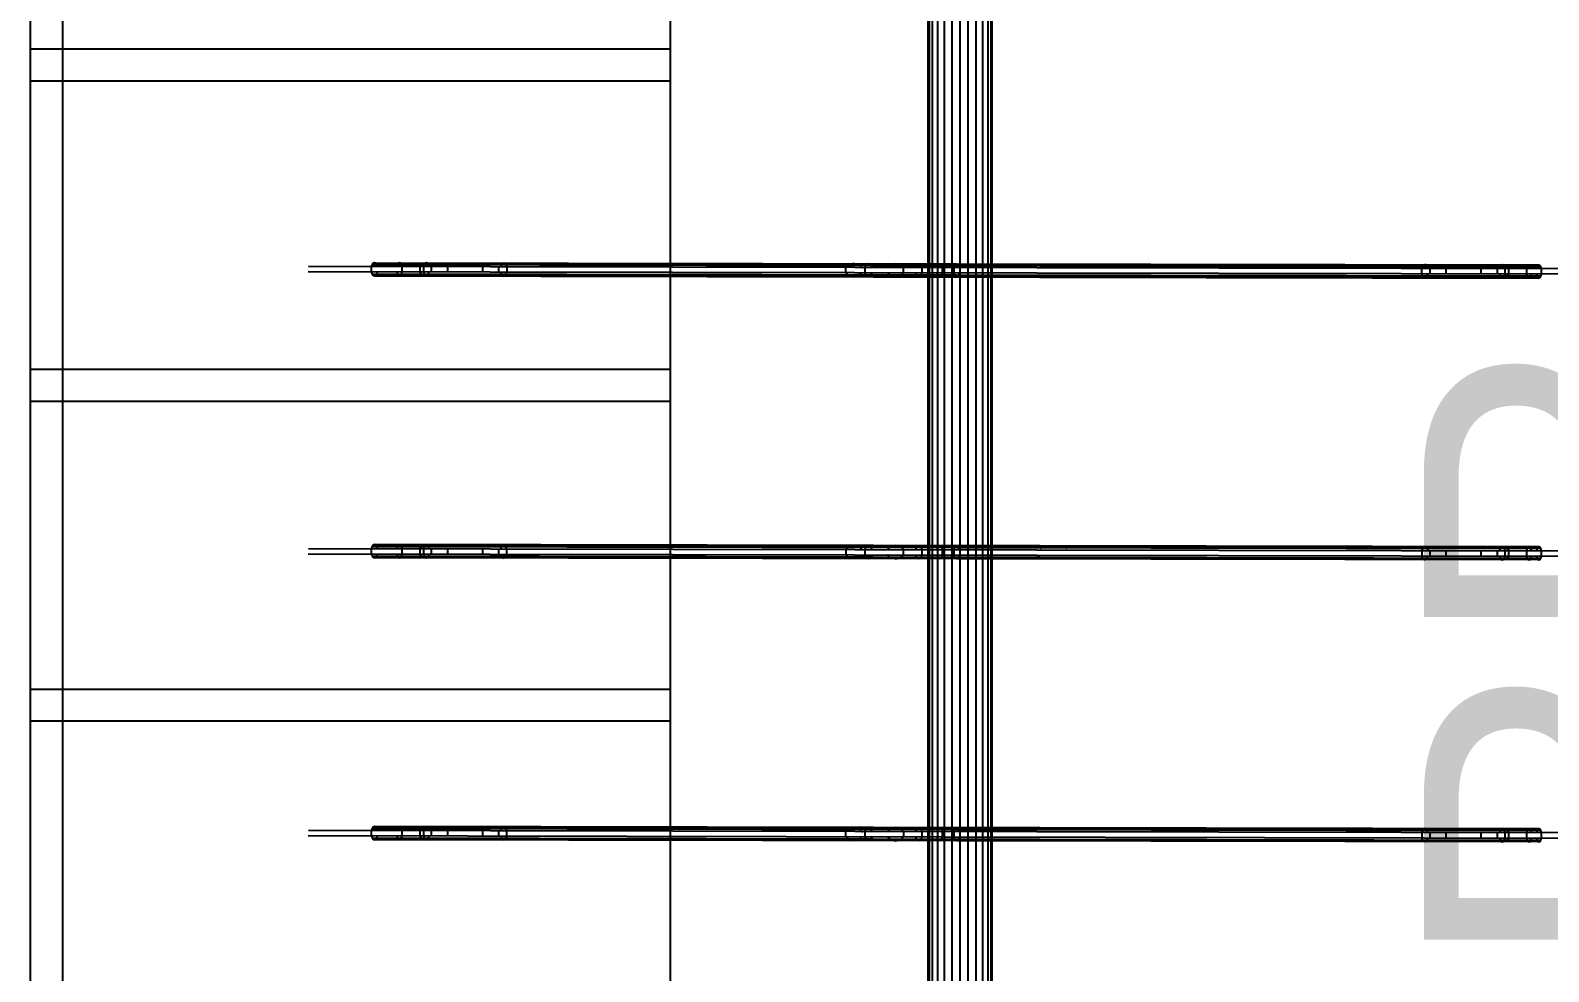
# Model space of a CAD drawing. Header units: inches. Extents: x 0 to 54693, y 0 to 31146.
# Drawn here: x 50653.2 to 51127.7, y 16758.7 to 17052.8 of the extents above; entities that cross this region are included whole.
import ezdxf

# ---------------------------------------------------------------- set-up
doc = ezdxf.new("R2010")
doc.units = ezdxf.units.IN
doc.header["$MEASUREMENT"] = 0
doc.layers.add('Added', color=3, linetype='Continuous')
doc.styles.get("Standard").update_dxf_attribs({"font": 'arial.ttf'})

msp = doc.modelspace()

# ---------------------------------------------------------------- linework, layer by layer
at = {"layer": 'Added', "linetype": 'Continuous', "lineweight": -2, "ltscale": 0.18}
for p, q in [((50653.23, 13843.54), (50653.23, 18243.35)), ((50663.23, 17332.65), (50663.23, 16352.94)), ((50853.23, 16352.94), (50853.23, 17332.65)), ((50933.73, 16372.88), (50933.73, 17327.02)), ((50934.07, 17327.02), (50934.07, 16372.88)), ((50935.07, 17327.02), (50935.07, 16372.88)), ((50936.66, 17327.02), (50936.66, 16372.88)), ((50938.73, 17327.02), (50938.73, 16372.88)), ((50941.14, 17327.02), (50941.14, 16372.88)), ((50943.73, 16372.88), (50943.73, 17327.02)), ((50946.32, 16372.88), (50946.32, 17327.02)), ((50948.73, 16372.88), (50948.73, 17327.02)), ((50950.8, 17327.02), (50950.8, 16372.88)), ((50952.39, 17327.02), (50952.39, 16372.88)), ((50953.39, 17327.02), (50953.39, 16372.88)), ((50953.73, 16372.88), (50953.73, 17327.02)), ((50853.23, 17046.91), (50653.23, 17046.91)), ((50853.23, 17036.91), (50653.23, 17036.91)), ((50760.36, 16980.02), (50760.02, 16979.59)), ((50760.75, 16980.17), (50760.36, 16980.02)), ((51124.96, 16979.33), (50760.36, 16980.02)), ((50761.13, 16980.02), (50760.75, 16980.17)), ((50760.75, 16980.17), (51124.64, 16979.48)), ((50761.47, 16979.59), (50761.13, 16980.02)), ((50768.25, 16980), (50767.97, 16979.57)), ((50768.58, 16980.15), (50768.25, 16980)), ((50768.9, 16980), (50768.58, 16980.15)), ((50769.18, 16979.57), (50768.9, 16980)), ((50775.1, 16979.56), (50775.13, 16979.99)), ((50775.13, 16979.99), (50775.17, 16980.14)), ((50775.17, 16980.14), (50775.2, 16979.99)), ((50775.2, 16979.99), (50775.23, 16979.56)), ((50776.63, 16979.99), (50776.31, 16979.56)), ((50776.99, 16980.14), (50776.63, 16979.99)), ((50777.35, 16979.99), (50776.99, 16980.14)), ((50777.67, 16979.56), (50777.35, 16979.99)), ((50801.18, 16980.09), (50800.82, 16979.94)), ((50801.54, 16979.94), (50801.18, 16980.09)), ((51150.06, 16976.56), (50740.08, 16977.33)), ((51150.07, 16978.2), (50740.09, 16978.97)), ((50759.77, 16978.93), (50759.76, 16977.29)), ((50759.76, 16977.29), (50760, 16976.63)), ((50760.02, 16979.59), (50759.77, 16978.93)), ((51125.22, 16975.95), (50760, 16976.63)), ((50760, 16976.63), (50760.34, 16976.2)), ((50760.02, 16979.59), (51125.23, 16978.9)), ((50760.34, 16976.2), (51124.94, 16975.52)), ((50760.34, 16976.2), (50760.72, 16976.05)), ((50760.72, 16976.05), (50761.11, 16976.2)), ((50760.72, 16976.05), (51124.62, 16975.37)), ((50761.11, 16976.2), (50761.45, 16976.63)), ((50761.45, 16976.63), (50761.7, 16977.29)), ((50761.71, 16978.93), (50761.47, 16979.59)), ((50767.75, 16977.27), (50767.95, 16976.62)), ((50767.97, 16979.57), (50767.76, 16978.92)), ((50767.95, 16976.62), (50768.23, 16976.19)), ((50768.23, 16976.19), (50768.56, 16976.04)), ((50768.56, 16976.04), (50768.88, 16976.19)), ((50768.88, 16976.19), (50769.17, 16976.62)), ((50769.17, 16976.62), (50769.38, 16977.27)), ((50769.38, 16978.92), (50769.18, 16979.57)), ((50769.38, 16977.27), (50769.38, 16978.92)), ((50775.07, 16977.26), (50775.08, 16978.91)), ((50775.09, 16976.61), (50775.07, 16977.26)), ((50775.08, 16978.91), (50775.1, 16979.56)), ((50775.11, 16976.18), (50775.09, 16976.61)), ((50775.15, 16976.03), (50775.11, 16976.18)), ((50775.18, 16976.18), (50775.15, 16976.03)), ((50775.21, 16976.61), (50775.18, 16976.18)), ((50775.23, 16977.26), (50775.21, 16976.61)), ((50775.23, 16979.56), (50775.24, 16978.91)), ((50776.08, 16978.9), (50776.07, 16977.26)), ((50776.07, 16977.26), (50776.3, 16976.6)), ((50776.31, 16979.56), (50776.08, 16978.9)), ((50776.3, 16976.6), (50776.61, 16976.17)), ((50776.61, 16976.17), (50776.97, 16976.02)), ((50776.97, 16976.02), (50777.33, 16976.17)), ((50777.33, 16976.17), (50777.65, 16976.6)), ((50777.65, 16976.6), (50777.88, 16977.26)), ((50777.89, 16978.9), (50777.67, 16979.56)), ((50778.61, 16977.25), (50778.61, 16978.9)), ((50783.58, 16978.89), (50783.57, 16977.25)), ((50794.57, 16977.22), (50794.58, 16978.87)), ((50799.54, 16978.86), (50799.53, 16977.22)), ((50800.48, 16976.56), (50800.26, 16977.21)), ((50800.5, 16979.51), (50800.27, 16978.86)), ((50800.48, 16976.56), (50800.8, 16976.13)), ((50800.5, 16979.51), (50800.82, 16979.94)), ((50800.82, 16979.94), (50800.5, 16979.51)), ((50800.8, 16976.13), (50801.16, 16975.98)), ((50801.52, 16976.13), (50801.16, 16975.98)), ((50801.52, 16976.13), (50801.84, 16976.56)), ((50801.85, 16979.51), (50801.54, 16979.94)), ((50801.84, 16976.56), (50802.07, 16977.21)), ((50801.85, 16979.51), (50802.08, 16978.86)), ((50802.08, 16978.86), (50802.07, 16977.21)), ((50908.07, 16977.01), (50908.08, 16978.66)), ((50908.7, 16976.36), (50908.07, 16977.01)), ((50908.71, 16979.31), (50908.08, 16978.66)), ((50908.7, 16976.36), (50909.56, 16975.93)), ((50908.71, 16979.31), (50909.59, 16979.74)), ((50910.56, 16975.77), (50909.56, 16975.93)), ((50910.58, 16979.89), (50909.59, 16979.74)), ((50910.56, 16975.77), (50911.56, 16975.92)), ((50910.58, 16979.89), (50911.58, 16979.73)), ((50912.44, 16976.35), (50911.56, 16975.92)), ((50912.45, 16979.3), (50911.58, 16979.73)), ((50912.44, 16976.35), (50913.07, 16977)), ((50912.45, 16979.3), (50913.08, 16978.65)), ((50913.08, 16978.65), (50913.36, 16978.65)), ((50914.11, 16977), (50914.12, 16978.65)), ((50914.37, 16976.35), (50914.11, 16977)), ((50914.12, 16978.65), (50914.38, 16979.3)), ((50914.72, 16975.92), (50914.37, 16976.35)), ((50914.38, 16979.3), (50914.74, 16979.73)), ((50915.13, 16975.77), (50914.72, 16975.92)), ((50914.74, 16979.73), (50915.15, 16979.88)), ((50915.53, 16975.91), (50915.13, 16975.77)), ((50915.15, 16979.88), (50915.56, 16979.73)), ((50915.89, 16976.34), (50915.53, 16975.91)), ((50915.56, 16979.73), (50915.91, 16979.3)), ((50916.15, 16977), (50915.89, 16976.34)), ((50915.91, 16979.3), (50916.16, 16978.64)), ((50921.07, 16976.99), (50921.26, 16976.99)), ((50921.07, 16976.99), (50921.7, 16976.33)), ((50921.71, 16979.29), (50921.08, 16978.63)), ((50922.56, 16975.9), (50921.7, 16976.33)), ((50922.59, 16979.71), (50921.71, 16979.29)), ((50921.71, 16979.29), (50922.59, 16979.71)), ((50922.56, 16975.9), (50923.56, 16975.75)), ((50923.58, 16979.86), (50922.59, 16979.71)), ((50924.56, 16975.9), (50923.56, 16975.75)), ((50923.58, 16979.86), (50924.58, 16979.71)), ((50925.44, 16976.32), (50924.56, 16975.9)), ((50924.58, 16979.71), (50925.45, 16979.28)), ((50926.07, 16976.98), (50925.44, 16976.32)), ((50925.45, 16979.28), (50926.08, 16978.62)), ((50926.07, 16976.98), (50926.08, 16978.62)), ((50930.18, 16976.32), (50929.96, 16976.97)), ((50929.97, 16978.62), (50930.2, 16979.27)), ((50930.5, 16975.89), (50930.18, 16976.32)), ((50930.2, 16979.27), (50930.52, 16979.7)), ((50930.86, 16975.74), (50930.5, 16975.89)), ((50930.52, 16979.7), (50930.88, 16979.85)), ((50931.22, 16975.88), (50930.86, 16975.74)), ((50930.88, 16979.85), (50931.24, 16979.7)), ((50931.54, 16976.31), (50931.22, 16975.88)), ((50931.24, 16979.7), (50931.55, 16979.27)), ((50931.77, 16976.97), (50931.54, 16976.31)), ((50931.55, 16979.27), (50931.78, 16978.61)), ((50931.78, 16978.61), (50931.77, 16976.97)), ((50936.74, 16976.3), (50936.54, 16976.96)), ((50936.55, 16978.6), (50936.75, 16979.26)), ((50937.01, 16975.87), (50936.74, 16976.3)), ((50936.75, 16979.26), (50937.03, 16979.69)), ((50937.33, 16975.72), (50937.01, 16975.87)), ((50937.03, 16979.69), (50937.35, 16979.84)), ((50937.65, 16975.87), (50937.33, 16975.72)), ((50937.35, 16979.84), (50937.67, 16979.69)), ((50937.93, 16976.3), (50937.65, 16975.87)), ((50937.67, 16979.69), (50937.94, 16979.26)), ((50938.13, 16976.96), (50937.93, 16976.3)), ((50937.94, 16979.26), (50938.14, 16978.6)), ((50938.14, 16978.6), (50938.13, 16976.96)), ((50941.92, 16976.95), (50941.93, 16978.59)), ((50942.11, 16976.29), (50941.92, 16976.95)), ((50941.93, 16978.59), (50942.12, 16979.25)), ((50942.37, 16975.86), (50942.11, 16976.29)), ((50942.12, 16979.25), (50942.39, 16979.68)), ((50942.67, 16975.71), (50942.37, 16975.86)), ((50942.39, 16979.68), (50942.69, 16979.83)), ((50942.97, 16975.86), (50942.67, 16975.71)), ((50942.69, 16979.83), (50942.99, 16979.68)), ((50943.24, 16976.29), (50942.97, 16975.86)), ((50942.99, 16979.68), (50943.25, 16979.25)), ((50943.43, 16976.95), (50943.24, 16976.29)), ((50943.25, 16979.25), (50943.44, 16978.59)), ((51088.07, 16976.67), (51088.08, 16978.32)), ((51088.29, 16976.02), (51088.07, 16976.67)), ((51088.08, 16978.32), (51088.31, 16978.97)), ((51088.61, 16975.59), (51088.29, 16976.02)), ((51088.31, 16978.97), (51088.63, 16979.4)), ((51088.63, 16979.4), (51088.31, 16978.97)), ((51088.61, 16975.59), (51088.97, 16975.44)), ((51088.63, 16979.4), (51088.99, 16979.55)), ((51089.33, 16975.59), (51088.97, 16975.44)), ((51089.35, 16979.4), (51088.99, 16979.55)), ((51089.33, 16975.59), (51089.65, 16976.02)), ((51089.66, 16978.97), (51089.35, 16979.4)), ((51089.88, 16976.67), (51089.65, 16976.02)), ((51089.65, 16976.02), (51089.88, 16976.67)), ((51089.66, 16978.97), (51089.89, 16978.32)), ((51090.6, 16976.67), (51090.61, 16978.31)), ((51095.58, 16978.31), (51095.57, 16976.66)), ((51106.57, 16976.64), (51106.58, 16978.28)), ((51111.54, 16978.28), (51111.53, 16976.63)), ((51112.26, 16976.63), (51112.48, 16975.97)), ((51112.5, 16978.93), (51112.27, 16978.27)), ((51112.48, 16975.97), (51112.8, 16975.54)), ((51112.82, 16979.36), (51112.5, 16978.93)), ((51112.8, 16975.54), (51113.16, 16975.39)), ((51113.18, 16979.51), (51112.82, 16979.36)), ((51113.16, 16975.39), (51113.52, 16975.54)), ((51113.54, 16979.36), (51113.18, 16979.51)), ((51113.52, 16975.54), (51113.84, 16975.97)), ((51113.85, 16978.93), (51113.54, 16979.36)), ((51113.84, 16975.97), (51114.07, 16976.63)), ((51114.08, 16978.27), (51113.85, 16978.93)), ((51114.07, 16976.63), (51114.08, 16978.27)), ((51114.91, 16978.27), (51114.94, 16978.92)), ((51114.92, 16975.97), (51114.91, 16976.62)), ((51114.95, 16975.54), (51114.92, 16975.97)), ((51114.94, 16978.92), (51114.97, 16979.35)), ((51114.98, 16975.39), (51114.95, 16975.54)), ((51114.97, 16979.35), (51115, 16979.5)), ((51115.01, 16975.54), (51114.98, 16975.39)), ((51115, 16979.5), (51115.03, 16979.35)), ((51115.04, 16975.97), (51115.01, 16975.54)), ((51115.03, 16979.35), (51115.06, 16978.92)), ((51115.07, 16976.62), (51115.04, 16975.97)), ((51115.06, 16978.92), (51115.08, 16978.27)), ((51115.08, 16978.27), (51115.07, 16976.62)), ((51120.77, 16978.26), (51120.76, 16976.61)), ((51120.76, 16976.61), (51120.96, 16975.96)), ((51120.97, 16978.91), (51120.77, 16978.26)), ((51120.96, 16975.96), (51121.23, 16975.53)), ((51121.25, 16979.34), (51120.97, 16978.91)), ((51121.23, 16975.53), (51121.55, 16975.38)), ((51121.57, 16979.49), (51121.25, 16979.34)), ((51121.55, 16975.38), (51121.87, 16975.53)), ((51121.89, 16979.34), (51121.57, 16979.49)), ((51121.87, 16975.53), (51122.14, 16975.96)), ((51122.16, 16978.91), (51121.89, 16979.34)), ((51122.14, 16975.96), (51122.35, 16976.61)), ((51122.36, 16978.26), (51122.16, 16978.91)), ((51123.84, 16976.61), (51124.03, 16975.95)), ((51124.05, 16978.91), (51123.85, 16978.25)), ((51124.03, 16975.95), (51124.31, 16975.52)), ((51124.33, 16979.34), (51124.05, 16978.91)), ((51124.31, 16975.52), (51124.62, 16975.37)), ((51124.64, 16979.48), (51124.33, 16979.34)), ((51124.62, 16975.37), (51124.94, 16975.52)), ((51124.96, 16979.33), (51124.64, 16979.48)), ((51124.94, 16975.52), (51125.22, 16975.95)), ((51125.23, 16978.9), (51124.96, 16979.33)), ((51125.22, 16975.95), (51125.42, 16976.6)), ((51125.43, 16978.25), (51125.23, 16978.9)), ((51125.42, 16976.6), (51125.43, 16978.25)), ((50653.23, 16946.91), (50853.23, 16946.91)), ((50653.23, 16936.91), (50853.23, 16936.91)), ((50740.09, 16890.88), (51150.07, 16890.11)), ((50759.77, 16890.85), (50759.76, 16889.2)), ((50760.02, 16891.5), (50759.77, 16890.85)), ((50760.36, 16891.93), (50760.02, 16891.5)), ((50760.02, 16891.5), (51125.23, 16890.82)), ((50760.75, 16892.08), (50760.36, 16891.93)), ((50760.36, 16891.93), (51124.96, 16891.25)), ((51124.64, 16891.4), (50760.75, 16892.08)), ((50761.13, 16891.93), (50760.75, 16892.08)), ((50761.47, 16891.5), (50761.13, 16891.93)), ((50761.71, 16890.84), (50761.47, 16891.5)), ((50767.97, 16891.49), (50767.76, 16890.83)), ((50768.25, 16891.91), (50767.97, 16891.49)), ((50768.58, 16892.06), (50768.25, 16891.91)), ((50768.9, 16891.91), (50768.58, 16892.06)), ((50769.18, 16891.48), (50768.9, 16891.91)), ((50769.38, 16890.83), (50769.18, 16891.48)), ((50769.38, 16889.18), (50769.38, 16890.83)), ((50775.07, 16889.17), (50775.08, 16890.82)), ((50775.08, 16890.82), (50775.1, 16891.47)), ((50775.1, 16891.47), (50775.13, 16891.9)), ((50775.13, 16891.9), (50775.17, 16892.05)), ((50775.17, 16892.05), (50775.2, 16891.9)), ((50775.2, 16891.9), (50775.23, 16891.47)), ((50775.23, 16891.47), (50775.24, 16890.82)), ((50776.08, 16890.82), (50776.07, 16889.17)), ((50776.31, 16891.47), (50776.08, 16890.82)), ((50776.63, 16891.9), (50776.31, 16891.47)), ((50776.99, 16892.05), (50776.63, 16891.9)), ((50777.35, 16891.9), (50776.99, 16892.05)), ((50777.67, 16891.47), (50777.35, 16891.9)), ((50777.89, 16890.81), (50777.67, 16891.47)), ((50778.61, 16889.17), (50778.61, 16890.81)), ((50783.58, 16890.8), (50783.57, 16889.16)), ((50794.57, 16889.14), (50794.58, 16890.78)), ((50799.54, 16890.77), (50799.53, 16889.13)), ((50800.27, 16890.77), (50800.5, 16891.42)), ((50800.82, 16891.85), (50800.5, 16891.42)), ((50801.18, 16892), (50800.82, 16891.85)), ((50801.54, 16891.85), (50801.18, 16892)), ((50801.54, 16891.85), (50801.85, 16891.42)), ((50802.08, 16890.77), (50801.85, 16891.42)), ((50802.07, 16889.12), (50802.08, 16890.77)), ((50908.08, 16890.57), (50908.07, 16888.92)), ((50908.71, 16891.22), (50908.08, 16890.57)), ((50909.59, 16891.65), (50908.71, 16891.22)), ((50909.59, 16891.65), (50910.58, 16891.8)), ((50911.58, 16891.65), (50910.58, 16891.8)), ((50912.45, 16891.21), (50911.58, 16891.65)), ((50913.08, 16890.56), (50912.45, 16891.21)), ((50914.11, 16888.91), (50914.12, 16890.56)), ((50914.12, 16890.56), (50914.38, 16891.21)), ((50914.38, 16891.21), (50914.74, 16891.64)), ((50914.74, 16891.64), (50915.15, 16891.79)), ((50915.15, 16891.79), (50915.56, 16891.64)), ((50915.56, 16891.64), (50915.91, 16891.21)), ((50915.91, 16891.21), (50916.16, 16890.55)), ((50921.08, 16890.54), (50921.71, 16891.2)), ((50922.59, 16891.63), (50921.71, 16891.2)), ((50922.59, 16891.63), (50923.58, 16891.77)), ((50924.58, 16891.62), (50923.58, 16891.77)), ((50924.58, 16891.62), (50925.45, 16891.19)), ((50926.08, 16890.53), (50925.45, 16891.19)), ((50926.07, 16888.89), (50926.08, 16890.53)), ((50929.97, 16890.53), (50930.2, 16891.18)), ((50930.2, 16891.18), (50930.52, 16891.61)), ((50930.52, 16891.61), (50930.88, 16891.76)), ((50930.88, 16891.76), (50931.24, 16891.61)), ((50931.24, 16891.61), (50931.55, 16891.18)), ((50931.55, 16891.18), (50931.78, 16890.52)), ((50931.78, 16890.52), (50931.77, 16888.88)), ((50936.55, 16890.52), (50936.75, 16891.17)), ((50936.75, 16891.17), (50937.03, 16891.6)), ((50937.03, 16891.6), (50937.35, 16891.75)), ((50937.35, 16891.75), (50937.67, 16891.6)), ((50937.67, 16891.6), (50937.94, 16891.17)), ((50937.94, 16891.17), (50938.14, 16890.51)), ((50938.14, 16890.51), (50938.13, 16888.87)), ((50941.92, 16888.86), (50941.93, 16890.51)), ((50941.93, 16890.51), (50942.12, 16891.16)), ((50942.12, 16891.16), (50942.39, 16891.59)), ((50942.39, 16891.59), (50942.69, 16891.74)), ((50942.69, 16891.74), (50942.99, 16891.59)), ((50942.99, 16891.59), (50943.25, 16891.16)), ((50943.25, 16891.16), (50943.44, 16890.5)), ((50969.04, 16890.45), (50968.88, 16890.45)), ((50977.04, 16890.44), (50976.85, 16890.44)), ((51088.08, 16890.23), (51088.07, 16888.59)), ((51088.08, 16890.23), (51088.31, 16890.89)), ((51088.31, 16890.89), (51088.08, 16890.23)), ((51088.31, 16890.89), (51088.63, 16891.31)), ((51088.63, 16891.31), (51088.31, 16890.89)), ((51088.63, 16891.31), (51088.99, 16891.46)), ((51089.35, 16891.31), (51088.99, 16891.46)), ((51089.35, 16891.31), (51089.66, 16890.88)), ((51089.66, 16890.88), (51089.89, 16890.23)), ((51090.6, 16888.58), (51090.61, 16890.23)), ((51095.58, 16890.22), (51095.57, 16888.57)), ((51106.57, 16888.55), (51106.58, 16890.2)), ((51111.54, 16890.19), (51111.53, 16888.54)), ((51112.5, 16890.84), (51112.27, 16890.19)), ((51112.82, 16891.27), (51112.5, 16890.84)), ((51113.18, 16891.42), (51112.82, 16891.27)), ((51113.54, 16891.27), (51113.18, 16891.42)), ((51113.85, 16890.84), (51113.54, 16891.27)), ((51114.08, 16890.18), (51113.85, 16890.84)), ((51114.07, 16888.54), (51114.08, 16890.18)), ((51114.91, 16890.18), (51114.94, 16890.84)), ((51114.94, 16890.84), (51114.97, 16891.26)), ((51114.97, 16891.26), (51115, 16891.41)), ((51115, 16891.41), (51115.03, 16891.26)), ((51115.03, 16891.26), (51115.06, 16890.84)), ((51115.06, 16890.84), (51115.08, 16890.18)), ((51115.08, 16890.18), (51115.07, 16888.54)), ((51120.77, 16890.17), (51120.76, 16888.53)), ((51120.97, 16890.82), (51120.77, 16890.17)), ((51121.25, 16891.25), (51120.97, 16890.82)), ((51121.57, 16891.4), (51121.25, 16891.25)), ((51121.89, 16891.25), (51121.57, 16891.4)), ((51122.16, 16890.82), (51121.89, 16891.25)), ((51122.36, 16890.17), (51122.16, 16890.82)), ((51124.05, 16890.82), (51123.85, 16890.16)), ((51124.33, 16891.25), (51124.05, 16890.82)), ((51124.64, 16891.4), (51124.33, 16891.25)), ((51124.96, 16891.25), (51124.64, 16891.4)), ((51125.23, 16890.82), (51124.96, 16891.25)), ((51125.43, 16890.16), (51125.23, 16890.82)), ((51125.42, 16888.52), (51125.43, 16890.16)), ((50740.08, 16889.24), (51150.06, 16888.47)), ((50759.76, 16889.2), (50760, 16888.55)), ((50760, 16888.55), (51125.22, 16887.86)), ((50760, 16888.55), (50760.34, 16888.12)), ((50760.34, 16888.12), (51124.94, 16887.43)), ((50760.34, 16888.12), (50760.72, 16887.97)), ((50760.72, 16887.97), (50761.11, 16888.12)), ((51124.62, 16887.28), (50760.72, 16887.97)), ((50761.11, 16888.12), (50761.45, 16888.54)), ((50761.45, 16888.54), (50761.7, 16889.2)), ((50767.75, 16889.19), (50767.95, 16888.53)), ((50767.95, 16888.53), (50768.23, 16888.1)), ((50768.23, 16888.1), (50768.56, 16887.95)), ((50768.56, 16887.95), (50768.88, 16888.1)), ((50768.88, 16888.1), (50769.17, 16888.53)), ((50769.17, 16888.53), (50769.38, 16889.18)), ((50775.09, 16888.52), (50775.07, 16889.17)), ((50775.11, 16888.09), (50775.09, 16888.52)), ((50775.15, 16887.94), (50775.11, 16888.09)), ((50775.18, 16888.09), (50775.15, 16887.94)), ((50775.21, 16888.52), (50775.18, 16888.09)), ((50775.23, 16889.17), (50775.21, 16888.52)), ((50776.07, 16889.17), (50776.3, 16888.52)), ((50776.3, 16888.52), (50776.61, 16888.09)), ((50776.61, 16888.09), (50776.97, 16887.94)), ((50776.97, 16887.94), (50777.33, 16888.08)), ((50777.33, 16888.08), (50777.65, 16888.51)), ((50777.65, 16888.51), (50777.88, 16889.17)), ((50800.26, 16889.13), (50800.48, 16888.47)), ((50800.8, 16888.04), (50800.48, 16888.47)), ((50800.8, 16888.04), (50801.16, 16887.89)), ((50801.16, 16887.89), (50801.52, 16888.04)), ((50801.52, 16888.04), (50801.84, 16888.47)), ((50801.84, 16888.47), (50802.07, 16889.12)), ((50908.7, 16888.27), (50908.07, 16888.92)), ((50908.7, 16888.27), (50909.56, 16887.84)), ((50910.56, 16887.69), (50909.56, 16887.84)), ((50911.56, 16887.83), (50910.56, 16887.69)), ((50912.44, 16888.26), (50911.56, 16887.83)), ((50911.56, 16887.83), (50912.44, 16888.26)), ((50912.44, 16888.26), (50913.07, 16888.91)), ((50914.37, 16888.26), (50914.11, 16888.91)), ((50914.72, 16887.83), (50914.37, 16888.26)), ((50915.13, 16887.68), (50914.72, 16887.83)), ((50915.53, 16887.83), (50915.13, 16887.68)), ((50915.89, 16888.25), (50915.53, 16887.83)), ((50916.15, 16888.91), (50915.89, 16888.25)), ((50921.07, 16888.9), (50921.26, 16888.9)), ((50921.7, 16888.24), (50921.07, 16888.9)), ((50921.7, 16888.24), (50922.56, 16887.81)), ((50923.56, 16887.66), (50922.56, 16887.81)), ((50923.56, 16887.66), (50924.56, 16887.81)), ((50924.56, 16887.81), (50925.44, 16888.24)), ((50925.44, 16888.24), (50924.56, 16887.81)), ((50926.07, 16888.89), (50925.44, 16888.24)), ((50930.18, 16888.23), (50929.96, 16888.88)), ((50930.5, 16887.8), (50930.18, 16888.23)), ((50930.86, 16887.65), (50930.5, 16887.8)), ((50931.22, 16887.8), (50930.86, 16887.65)), ((50931.54, 16888.23), (50931.22, 16887.8)), ((50931.77, 16888.88), (50931.54, 16888.23)), ((50936.74, 16888.22), (50936.54, 16888.87)), ((50937.01, 16887.79), (50936.74, 16888.22)), ((50937.33, 16887.64), (50937.01, 16887.79)), ((50937.65, 16887.78), (50937.33, 16887.64)), ((50937.93, 16888.21), (50937.65, 16887.78)), ((50938.13, 16888.87), (50937.93, 16888.21)), ((50942.11, 16888.21), (50941.92, 16888.86)), ((50942.37, 16887.78), (50942.11, 16888.21)), ((50942.67, 16887.63), (50942.37, 16887.78)), ((50942.97, 16887.77), (50942.67, 16887.63)), ((50943.24, 16888.2), (50942.97, 16887.77)), ((50943.43, 16888.86), (50943.24, 16888.2)), ((51088.29, 16887.93), (51088.07, 16888.59)), ((51088.61, 16887.5), (51088.29, 16887.93)), ((51088.61, 16887.5), (51088.97, 16887.35)), ((51088.97, 16887.35), (51089.33, 16887.5)), ((51089.65, 16887.93), (51089.33, 16887.5)), ((51089.33, 16887.5), (51089.65, 16887.93)), ((51089.88, 16888.58), (51089.65, 16887.93)), ((51089.65, 16887.93), (51089.88, 16888.58)), ((51112.26, 16888.54), (51112.48, 16887.89)), ((51112.48, 16887.89), (51112.8, 16887.46)), ((51112.8, 16887.46), (51113.16, 16887.31)), ((51113.16, 16887.31), (51113.52, 16887.45)), ((51113.52, 16887.45), (51113.84, 16887.88)), ((51113.84, 16887.88), (51114.07, 16888.54)), ((51114.92, 16887.88), (51114.91, 16888.54)), ((51114.95, 16887.45), (51114.92, 16887.88)), ((51114.98, 16887.3), (51114.95, 16887.45)), ((51115.01, 16887.45), (51114.98, 16887.3)), ((51115.04, 16887.88), (51115.01, 16887.45)), ((51115.07, 16888.54), (51115.04, 16887.88)), ((51120.76, 16888.53), (51120.96, 16887.87)), ((51120.96, 16887.87), (51121.23, 16887.44)), ((51121.23, 16887.44), (51121.55, 16887.29)), ((51121.55, 16887.29), (51121.87, 16887.44)), ((51121.87, 16887.44), (51122.14, 16887.87)), ((51122.14, 16887.87), (51122.35, 16888.52)), ((51123.84, 16888.52), (51124.03, 16887.86)), ((51124.03, 16887.86), (51124.31, 16887.43)), ((51124.31, 16887.43), (51124.62, 16887.28)), ((51124.62, 16887.28), (51124.94, 16887.43)), ((51124.94, 16887.43), (51125.22, 16887.86)), ((51125.22, 16887.86), (51125.42, 16888.52)), ((50653.23, 16846.91), (50853.23, 16846.91)), ((50853.23, 16836.91), (50653.23, 16836.91)), ((50740.08, 16801.15), (51150.06, 16800.38)), ((51150.07, 16802.03), (50740.09, 16802.8)), ((50759.77, 16802.76), (50759.76, 16801.11)), ((50759.76, 16801.11), (50760, 16800.46)), ((50760.02, 16803.41), (50759.77, 16802.76)), ((50760, 16800.46), (51125.22, 16799.77)), ((50760, 16800.46), (50760.34, 16800.03)), ((50760.36, 16803.84), (50760.02, 16803.41)), ((50760.02, 16803.41), (51125.23, 16802.73)), ((51124.94, 16799.35), (50760.34, 16800.03)), ((50760.34, 16800.03), (50760.72, 16799.88)), ((50760.75, 16803.99), (50760.36, 16803.84)), ((50760.36, 16803.84), (51124.96, 16803.16)), ((50760.72, 16799.88), (50761.11, 16800.03)), ((51124.62, 16799.2), (50760.72, 16799.88)), ((51124.64, 16803.31), (50760.75, 16803.99)), ((50761.13, 16803.84), (50760.75, 16803.99)), ((50761.11, 16800.03), (50761.45, 16800.46)), ((50761.47, 16803.41), (50761.13, 16803.84)), ((50761.45, 16800.46), (50761.7, 16801.11)), ((50761.71, 16802.75), (50761.47, 16803.41)), ((50767.75, 16801.1), (50767.95, 16800.44)), ((50767.97, 16803.4), (50767.76, 16802.74)), ((50767.95, 16800.44), (50768.23, 16800.01)), ((50768.25, 16803.83), (50767.97, 16803.4)), ((50768.23, 16800.01), (50768.56, 16799.86)), ((50768.58, 16803.98), (50768.25, 16803.83)), ((50768.56, 16799.86), (50768.88, 16800.01)), ((50768.9, 16803.83), (50768.58, 16803.98)), ((50768.88, 16800.01), (50769.17, 16800.44)), ((50769.18, 16803.4), (50768.9, 16803.83)), ((50769.17, 16800.44), (50769.38, 16801.1)), ((50769.38, 16802.74), (50769.18, 16803.4)), ((50769.38, 16801.1), (50769.38, 16802.74)), ((50775.07, 16801.08), (50775.08, 16802.73)), ((50775.09, 16800.43), (50775.07, 16801.08)), ((50775.08, 16802.73), (50775.1, 16803.38)), ((50775.11, 16800), (50775.09, 16800.43)), ((50775.1, 16803.38), (50775.13, 16803.81)), ((50775.15, 16799.85), (50775.11, 16800)), ((50775.13, 16803.81), (50775.17, 16803.96)), ((50775.18, 16800), (50775.15, 16799.85)), ((50775.17, 16803.96), (50775.2, 16803.81)), ((50775.21, 16800.43), (50775.18, 16800)), ((50775.2, 16803.81), (50775.23, 16803.38)), ((50775.23, 16801.08), (50775.21, 16800.43)), ((50775.23, 16803.38), (50775.24, 16802.73)), ((50776.08, 16802.73), (50776.07, 16801.08)), ((50776.07, 16801.08), (50776.3, 16800.43)), ((50776.31, 16803.38), (50776.08, 16802.73)), ((50776.3, 16800.43), (50776.61, 16800)), ((50776.63, 16803.81), (50776.31, 16803.38)), ((50776.61, 16800), (50776.97, 16799.85)), ((50776.99, 16803.96), (50776.63, 16803.81)), ((50776.97, 16799.85), (50777.33, 16800)), ((50777.35, 16803.81), (50776.99, 16803.96)), ((50777.33, 16800), (50777.65, 16800.43)), ((50777.67, 16803.38), (50777.35, 16803.81)), ((50777.65, 16800.43), (50777.88, 16801.08)), ((50777.89, 16802.72), (50777.67, 16803.38)), ((50778.61, 16801.08), (50778.61, 16802.72)), ((50783.58, 16802.71), (50783.57, 16801.07)), ((50794.57, 16801.05), (50794.58, 16802.69)), ((50799.54, 16802.68), (50799.53, 16801.04)), ((50800.26, 16801.04), (50800.48, 16800.38)), ((50800.27, 16802.68), (50800.5, 16803.34)), ((50800.48, 16800.38), (50800.8, 16799.95)), ((50800.5, 16803.34), (50800.82, 16803.77)), ((50800.82, 16803.77), (50800.5, 16803.34)), ((50800.8, 16799.95), (50801.16, 16799.8)), ((50800.82, 16803.77), (50801.18, 16803.91)), ((50801.52, 16799.95), (50801.16, 16799.8)), ((50801.18, 16803.91), (50801.54, 16803.76)), ((50801.52, 16799.95), (50801.84, 16800.38)), ((50801.85, 16803.33), (50801.54, 16803.76)), ((50802.07, 16801.03), (50801.84, 16800.38)), ((50801.84, 16800.38), (50802.07, 16801.03)), ((50802.08, 16802.68), (50801.85, 16803.33)), ((50802.07, 16801.03), (50802.08, 16802.68)), ((50908.07, 16800.84), (50908.08, 16802.48)), ((50908.7, 16800.18), (50908.07, 16800.84)), ((50908.08, 16802.48), (50908.71, 16803.13)), ((50908.7, 16800.18), (50909.56, 16799.75)), ((50909.59, 16803.56), (50908.71, 16803.13)), ((50909.56, 16799.75), (50910.56, 16799.6)), ((50910.58, 16803.71), (50909.59, 16803.56)), ((50910.56, 16799.6), (50911.56, 16799.75)), ((50911.58, 16803.56), (50910.58, 16803.71)), ((50911.56, 16799.75), (50912.44, 16800.17)), ((50912.45, 16803.13), (50911.58, 16803.56)), ((50912.44, 16800.17), (50913.07, 16800.83)), ((50912.45, 16803.13), (50913.08, 16802.47)), ((50913.08, 16802.47), (50913.36, 16802.47)), ((50914.11, 16800.82), (50914.12, 16802.47)), ((50914.37, 16800.17), (50914.11, 16800.82)), ((50914.12, 16802.47), (50914.38, 16803.12)), ((50914.72, 16799.74), (50914.37, 16800.17)), ((50914.38, 16803.12), (50914.74, 16803.55)), ((50915.13, 16799.59), (50914.72, 16799.74)), ((50914.74, 16803.55), (50915.15, 16803.7)), ((50915.53, 16799.74), (50915.13, 16799.59)), ((50915.15, 16803.7), (50915.56, 16803.55)), ((50915.89, 16800.17), (50915.53, 16799.74)), ((50915.56, 16803.55), (50915.91, 16803.12)), ((50916.15, 16800.82), (50915.89, 16800.17)), ((50915.91, 16803.12), (50916.16, 16802.47)), ((50921.07, 16800.81), (50921.26, 16800.81)), ((50921.07, 16800.81), (50921.7, 16800.16)), ((50921.08, 16802.46), (50921.71, 16803.11)), ((50922.56, 16799.72), (50921.7, 16800.16)), ((50922.59, 16803.54), (50921.71, 16803.11)), ((50922.56, 16799.72), (50923.56, 16799.57)), ((50923.58, 16803.69), (50922.59, 16803.54)), ((50923.56, 16799.57), (50924.56, 16799.72)), ((50923.58, 16803.69), (50924.58, 16803.53)), ((50924.56, 16799.72), (50925.44, 16800.15)), ((50924.58, 16803.53), (50925.45, 16803.1)), ((50925.44, 16800.15), (50926.07, 16800.8)), ((50926.08, 16802.45), (50925.45, 16803.1)), ((50926.08, 16802.45), (50926.07, 16800.8)), ((50930.18, 16800.14), (50929.96, 16800.79)), ((50929.97, 16802.44), (50930.2, 16803.09)), ((50930.5, 16799.71), (50930.18, 16800.14)), ((50930.2, 16803.09), (50930.52, 16803.52)), ((50930.86, 16799.56), (50930.5, 16799.71)), ((50930.52, 16803.52), (50930.88, 16803.67)), ((50931.22, 16799.71), (50930.86, 16799.56)), ((50930.88, 16803.67), (50931.24, 16803.52)), ((50931.54, 16800.14), (50931.22, 16799.71)), ((50931.24, 16803.52), (50931.55, 16803.09)), ((50931.77, 16800.79), (50931.54, 16800.14)), ((50931.55, 16803.09), (50931.78, 16802.44)), ((50931.78, 16802.44), (50931.77, 16800.79)), ((50936.74, 16800.13), (50936.54, 16800.78)), ((50936.55, 16802.43), (50936.75, 16803.08)), ((50937.01, 16799.7), (50936.74, 16800.13)), ((50936.75, 16803.08), (50937.03, 16803.51)), ((50937.33, 16799.55), (50937.01, 16799.7)), ((50937.03, 16803.51), (50937.35, 16803.66)), ((50937.35, 16803.66), (50937.67, 16803.51)), ((50937.93, 16800.13), (50937.65, 16799.7)), ((50937.67, 16803.51), (50937.94, 16803.08)), ((50938.13, 16800.78), (50937.93, 16800.13)), ((50937.94, 16803.08), (50938.14, 16802.42)), ((50938.14, 16802.42), (50938.13, 16800.78)), ((50941.92, 16800.77), (50941.93, 16802.42)), ((50942.11, 16800.12), (50941.92, 16800.77)), ((50941.93, 16802.42), (50942.12, 16803.07)), ((50942.37, 16799.69), (50942.11, 16800.12)), ((50942.12, 16803.07), (50942.39, 16803.5)), ((50942.39, 16803.5), (50942.69, 16803.65)), ((50942.69, 16803.65), (50942.99, 16803.5)), ((50943.24, 16800.12), (50942.97, 16799.69)), ((50942.99, 16803.5), (50943.25, 16803.07)), ((50943.43, 16800.77), (50943.24, 16800.12)), ((50943.25, 16803.07), (50943.44, 16802.41)), ((51088.08, 16802.14), (51088.07, 16800.5)), ((51088.29, 16799.84), (51088.07, 16800.5)), ((51088.08, 16802.14), (51088.31, 16802.8)), ((51088.31, 16802.8), (51088.08, 16802.14)), ((51088.29, 16799.84), (51088.61, 16799.41)), ((51088.63, 16803.23), (51088.31, 16802.8)), ((51088.99, 16803.37), (51088.63, 16803.23)), ((51089.35, 16803.22), (51088.99, 16803.37)), ((51089.33, 16799.41), (51089.65, 16799.84)), ((51089.35, 16803.22), (51089.66, 16802.79)), ((51089.66, 16802.79), (51089.35, 16803.22)), ((51089.88, 16800.49), (51089.65, 16799.84)), ((51089.89, 16802.14), (51089.66, 16802.79)), ((51090.6, 16800.49), (51090.61, 16802.14)), ((51095.58, 16802.13), (51095.57, 16800.48)), ((51106.57, 16800.46), (51106.58, 16802.11)), ((51111.54, 16802.1), (51111.53, 16800.45)), ((51112.26, 16800.45), (51112.48, 16799.8)), ((51112.5, 16802.75), (51112.27, 16802.1)), ((51112.48, 16799.8), (51112.8, 16799.37)), ((51112.82, 16803.18), (51112.5, 16802.75)), ((51113.18, 16803.33), (51112.82, 16803.18)), ((51113.54, 16803.18), (51113.18, 16803.33)), ((51113.52, 16799.37), (51113.84, 16799.8)), ((51113.85, 16802.75), (51113.54, 16803.18)), ((51113.84, 16799.8), (51114.07, 16800.45)), ((51114.08, 16802.09), (51113.85, 16802.75)), ((51114.07, 16800.45), (51114.08, 16802.09)), ((51114.91, 16802.09), (51114.94, 16802.75)), ((51114.92, 16799.79), (51114.91, 16800.45)), ((51114.95, 16799.36), (51114.92, 16799.79)), ((51114.94, 16802.75), (51114.97, 16803.18)), ((51114.97, 16803.18), (51115, 16803.33)), ((51115, 16803.33), (51115.03, 16803.18)), ((51115.04, 16799.79), (51115.01, 16799.36)), ((51115.03, 16803.18), (51115.06, 16802.75)), ((51115.07, 16800.45), (51115.04, 16799.79)), ((51115.06, 16802.75), (51115.08, 16802.09)), ((51115.08, 16802.09), (51115.07, 16800.45)), ((51120.77, 16802.08), (51120.76, 16800.44)), ((51120.76, 16800.44), (51120.96, 16799.78)), ((51120.97, 16802.74), (51120.77, 16802.08)), ((51120.96, 16799.78), (51121.23, 16799.35)), ((51121.25, 16803.16), (51120.97, 16802.74)), ((51121.57, 16803.31), (51121.25, 16803.16)), ((51121.89, 16803.16), (51121.57, 16803.31)), ((51121.87, 16799.35), (51122.14, 16799.78)), ((51122.16, 16802.73), (51121.89, 16803.16)), ((51122.14, 16799.78), (51122.35, 16800.43)), ((51122.36, 16802.08), (51122.16, 16802.73)), ((51123.84, 16800.43), (51124.03, 16799.78)), ((51124.05, 16802.73), (51123.85, 16802.08)), ((51124.03, 16799.78), (51124.31, 16799.35)), ((51124.33, 16803.16), (51124.05, 16802.73)), ((51124.64, 16803.31), (51124.33, 16803.16)), ((51124.96, 16803.16), (51124.64, 16803.31)), ((51124.94, 16799.35), (51125.22, 16799.77)), ((51125.23, 16802.73), (51124.96, 16803.16)), ((51125.22, 16799.77), (51125.42, 16800.43)), ((51125.43, 16802.07), (51125.23, 16802.73)), ((51125.42, 16800.43), (51125.43, 16802.07)), ((50937.65, 16799.7), (50937.33, 16799.55)), ((50942.67, 16799.54), (50942.37, 16799.69)), ((50942.97, 16799.69), (50942.67, 16799.54)), ((51088.97, 16799.26), (51088.61, 16799.41)), ((51089.33, 16799.41), (51088.97, 16799.26)), ((51088.97, 16799.26), (51089.33, 16799.41)), ((51112.8, 16799.37), (51113.16, 16799.22)), ((51113.16, 16799.22), (51113.52, 16799.37)), ((51114.98, 16799.21), (51114.95, 16799.36)), ((51115.01, 16799.36), (51114.98, 16799.21)), ((51121.23, 16799.35), (51121.55, 16799.2)), ((51121.55, 16799.2), (51121.87, 16799.35)), ((51124.31, 16799.35), (51124.62, 16799.2)), ((51124.62, 16799.2), (51124.94, 16799.35))]:
    msp.add_line(p, q, dxfattribs=at)

# ---------------------------------------------------------------- texts
at = {"layer": 'Added'}
msp.add_text('RR', height=100, rotation=90, dxfattribs=at).set_placement((51188.69, 16757.15))

doc.saveas('drawing.dxf')
